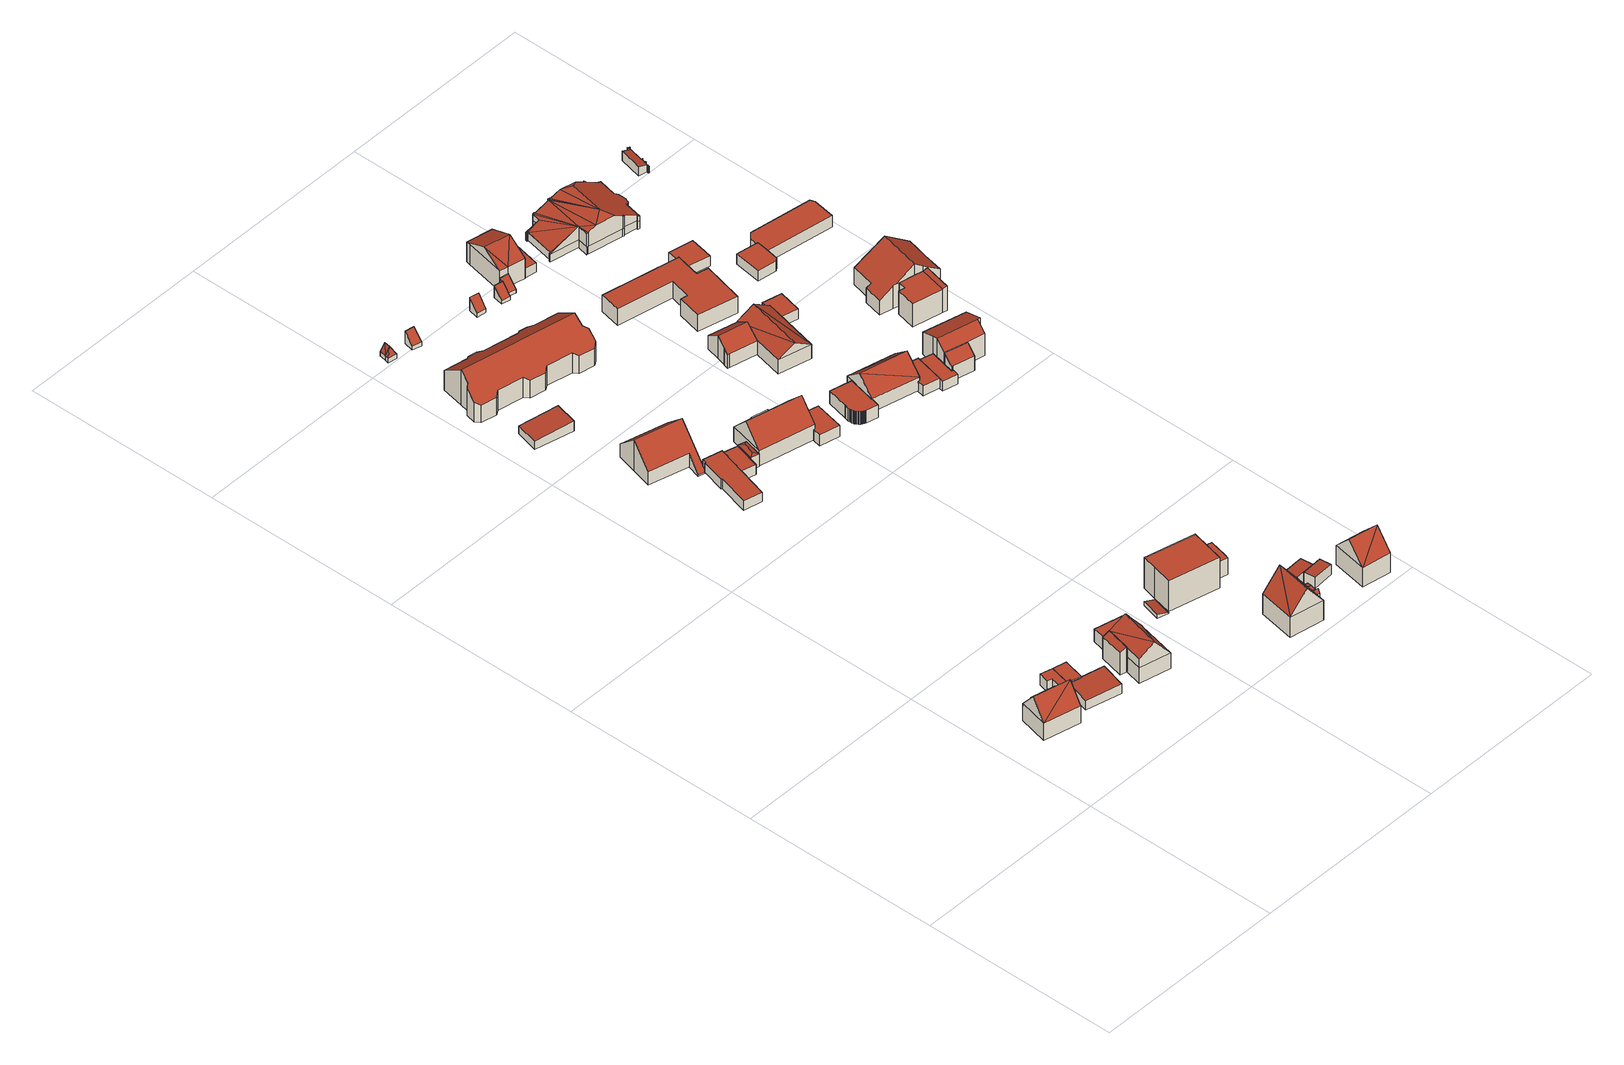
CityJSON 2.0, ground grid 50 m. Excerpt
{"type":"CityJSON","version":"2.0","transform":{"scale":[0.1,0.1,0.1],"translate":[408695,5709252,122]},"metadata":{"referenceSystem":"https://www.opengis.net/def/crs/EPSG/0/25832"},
"CityObjects":{
"building1":{"type":"Building","attributes":{"Gemeindeschluessel":"05978036","Geometrietyp2DReferenz":"3000","function":"31001_1000"},"children":["building1-1","building1-2"]},
"building1-1":{"type":"BuildingPart","attributes":{"roofType":"3100","measuredHeight":9.33},"parents":["building1"],"geometry":[{"type":"MultiSurface","lod":"2","boundaries":[[[0,1,2,3,4]],[[1,5,6,2]],[[5,7,8,6]],[[1,0,9]],[[7,5,10]],[[0,10,9]],[[10,0,7]],[[5,9,10]],[[9,5,1]],[[8,11,3,2,6]],[[11,8,7,0,4,12]],[[4,3,11,12]]],"semantics":{"surfaces":[{"type":"WallSurface"},{"type":"RoofSurface"},{"type":"GroundSurface"},{"type":"ClosureSurface"}],"values":[0,0,0,0,0,1,1,1,1,2,0,3]}}]},
"building1-2":{"type":"BuildingPart","attributes":{"roofType":"2100","measuredHeight":4.57},"parents":["building1"],"geometry":[{"type":"MultiSurface","lod":"2","boundaries":[[[12,13,14,11]],[[13,15,16,14]],[[15,4,3,16]],[[4,15,13,12]],[[11,14,16,3]],[[11,3,4,12]]],"semantics":{"surfaces":[{"type":"WallSurface"},{"type":"RoofSurface"},{"type":"GroundSurface"},{"type":"ClosureSurface"}],"values":[0,0,0,1,2,3]}}]},
"building2":{"type":"Building","attributes":{"Gemeindeschluessel":"05978036","Geometrietyp2DReferenz":"3000","function":"31001_1310","roofType":"9999","measuredHeight":3},"geometry":[{"type":"MultiSurface","lod":"2","boundaries":[[[17,18,19,20,21,22]],[[22,21,23,24]],[[21,20,25,23]],[[20,19,26,25]],[[19,18,27,26]],[[18,17,28,27]],[[17,22,24,28]],[[24,23,25,26,27,28]]],"semantics":{"surfaces":[{"type":"RoofSurface"},{"type":"WallSurface"},{"type":"GroundSurface"}],"values":[0,1,1,1,1,1,1,2]}}]},
"building3":{"type":"Building","attributes":{"Gemeindeschluessel":"05978036","Geometrietyp2DReferenz":"3000","function":"31001_2460","roofType":"2100","measuredHeight":2.99},"geometry":[{"type":"MultiSurface","lod":"2","boundaries":[[[29,30,31,32]],[[30,33,34,31]],[[33,35,36,34]],[[35,37,38,36]],[[37,39,40,38]],[[39,29,32,40]],[[39,37,35,33,30,29]],[[32,31,34,36,38,40]]],"semantics":{"surfaces":[{"type":"WallSurface"},{"type":"RoofSurface"},{"type":"GroundSurface"}],"values":[0,0,0,0,0,0,1,2]}}]},
"building4":{"type":"Building","attributes":{"Gemeindeschluessel":"05978036","Geometrietyp2DReferenz":"3000","function":"31001_1310","roofType":"9999","measuredHeight":3},"geometry":[{"type":"MultiSurface","lod":"2","boundaries":[[[41,42,43,44,17,22]],[[22,17,28,24]],[[17,44,45,28]],[[44,43,46,45]],[[43,42,47,46]],[[42,41,48,47]],[[41,22,24,48]],[[24,28,45,46,47,48]]],"semantics":{"surfaces":[{"type":"RoofSurface"},{"type":"WallSurface"},{"type":"GroundSurface"}],"values":[0,1,1,1,1,1,1,2]}}]},
"building5":{"type":"Building","attributes":{"Gemeindeschluessel":"05978036","Geometrietyp2DReferenz":"3000","function":"31001_1000"},"children":["building5-1","building5-2","building5-3"]},
"building5-1":{"type":"BuildingPart","attributes":{"roofType":"2100","measuredHeight":3.72},"parents":["building5"],"geometry":[{"type":"MultiSurface","lod":"2","boundaries":[[[49,50,51,52]],[[53,54,55,56]],[[54,49,52,55]],[[54,53,50,49]],[[52,51,56,55]],[[56,51,50,53]]],"semantics":{"surfaces":[{"type":"WallSurface"},{"type":"RoofSurface"},{"type":"GroundSurface"},{"type":"ClosureSurface"}],"values":[0,0,0,1,2,3]}}]},
"building5-2":{"type":"BuildingPart","attributes":{"roofType":"3100","measuredHeight":9.39},"parents":["building5"],"geometry":[{"type":"MultiSurface","lod":"2","boundaries":[[[57,58,59,51,50]],[[58,60,61,59]],[[60,62,63,61]],[[62,64,65,63]],[[64,66,67,65]],[[68,69,70]],[[68,71,72,73,69]],[[69,57,70]],[[57,69,60,58]],[[60,69,73,62]],[[62,73,72,64]],[[64,72,71,66]],[[74,68,70,57]],[[56,51,59,61,63,65,67]],[[50,53,74,57]],[[50,51,56,53]],[[56,67,66,74,53]],[[66,71,68,74]]],"semantics":{"surfaces":[{"type":"WallSurface"},{"type":"RoofSurface"},{"type":"GroundSurface"},{"type":"ClosureSurface"}],"values":[0,0,0,0,0,1,1,1,1,0,0,0,0,2,0,3,3,3]}}]},
"building5-3":{"type":"BuildingPart","attributes":{"roofType":"2100","measuredHeight":6.91},"parents":["building5"],"geometry":[{"type":"MultiSurface","lod":"2","boundaries":[[[75,76,77,67,66,71]],[[76,78,79,77]],[[78,80,68,74,56,79]],[[78,76,75,80]],[[56,67,77,79]],[[71,68,80,75]],[[66,67,56,74]],[[71,66,74,68]]],"semantics":{"surfaces":[{"type":"WallSurface"},{"type":"RoofSurface"},{"type":"GroundSurface"},{"type":"ClosureSurface"}],"values":[0,0,0,1,2,0,3,3]}}]},
"building6":{"type":"Building","attributes":{"Gemeindeschluessel":"05978036","Geometrietyp2DReferenz":"3000","function":"31001_2460","roofType":"2100","measuredHeight":2.79},"geometry":[{"type":"MultiSurface","lod":"2","boundaries":[[[81,82,83,84]],[[82,85,86,83]],[[85,87,88,86]],[[87,81,84,88]],[[87,85,82,81]],[[84,83,86,88]]],"semantics":{"surfaces":[{"type":"WallSurface"},{"type":"RoofSurface"},{"type":"GroundSurface"}],"values":[0,0,0,0,1,2]}}]},
"building7":{"type":"Building","attributes":{"Gemeindeschluessel":"05978036","Geometrietyp2DReferenz":"3000","function":"31001_2460","roofType":"1000","measuredHeight":2.62},"geometry":[{"type":"MultiSurface","lod":"2","boundaries":[[[89,90,91,92]],[[90,93,94,91]],[[93,95,96,94]],[[95,97,98,96]],[[97,99,100,98]],[[99,101,102,100]],[[101,103,104,102]],[[103,105,106,104]],[[105,107,108,106]],[[107,89,92,108]],[[107,105,103,101,99,97,95,93,90,89]],[[92,91,94,96,98,100,102,104,106,108]]],"semantics":{"surfaces":[{"type":"WallSurface"},{"type":"RoofSurface"},{"type":"GroundSurface"}],"values":[0,0,0,0,0,0,0,0,0,0,1,2]}}]},
"building8":{"type":"Building","attributes":{"Gemeindeschluessel":"05978036","Geometrietyp2DReferenz":"3000","function":"31001_1000","roofType":"3100","measuredHeight":8.66},"geometry":[{"type":"MultiSurface","lod":"2","boundaries":[[[109,110,111,112]],[[110,113,114,111]],[[113,115,116,114]],[[115,117,118,116]],[[117,119,120,118]],[[119,121,122,120]],[[121,123,124,122]],[[123,125,126,124]],[[125,127,128,126]],[[127,109,112,128]],[[123,121,119,117]],[[117,115,113,110,109,127,125,123]],[[112,111,114,116,118,120,122,124,126,128]]],"semantics":{"surfaces":[{"type":"WallSurface"},{"type":"RoofSurface"},{"type":"GroundSurface"}],"values":[0,0,0,0,0,0,0,0,0,0,1,1,2]}}]},
"building9":{"type":"Building","attributes":{"Gemeindeschluessel":"05978036","Geometrietyp2DReferenz":"3000","function":"31001_2460","roofType":"2100","measuredHeight":1.09},"geometry":[{"type":"MultiSurface","lod":"2","boundaries":[[[129,130,131,132]],[[130,133,134,131]],[[133,135,136,134]],[[135,129,132,136]],[[135,133,130,129]],[[132,131,134,136]]],"semantics":{"surfaces":[{"type":"WallSurface"},{"type":"RoofSurface"},{"type":"GroundSurface"}],"values":[0,0,0,0,1,2]}}]},
"building10":{"type":"Building","attributes":{"Gemeindeschluessel":"05978036","Geometrietyp2DReferenz":"3000","function":"31001_2460","roofType":"1000","measuredHeight":2.75},"geometry":[{"type":"MultiSurface","lod":"2","boundaries":[[[137,138,139,140]],[[138,141,142,139]],[[141,143,144,142]],[[143,145,146,144]],[[145,137,140,146]],[[145,143,141,138,137]],[[140,139,142,144,146]]],"semantics":{"surfaces":[{"type":"WallSurface"},{"type":"RoofSurface"},{"type":"GroundSurface"}],"values":[0,0,0,0,0,1,2]}}]},
"building11":{"type":"Building","attributes":{"Gemeindeschluessel":"05978036","Geometrietyp2DReferenz":"3000","function":"31001_1310","roofType":"5000","measuredHeight":3.19},"geometry":[{"type":"MultiSurface","lod":"2","boundaries":[[[147,148,149,150]],[[148,151,152,149]],[[151,153,154,152]],[[153,155,156,154]],[[155,147,150,156]],[[153,151,157,158]],[[157,148,147]],[[157,147,158]],[[158,147,155]],[[158,155,153]],[[148,157,151]],[[150,149,152,154,156]]],"semantics":{"surfaces":[{"type":"WallSurface"},{"type":"RoofSurface"},{"type":"GroundSurface"}],"values":[0,0,0,0,0,1,1,1,1,1,0,2]}}]},
"building12":{"type":"Building","attributes":{"Gemeindeschluessel":"05978036","Geometrietyp2DReferenz":"3000","function":"31001_1000","roofType":"5000","measuredHeight":3.81},"geometry":[{"type":"MultiSurface","lod":"2","boundaries":[[[159,160,161,162]],[[160,163,164,161]],[[163,165,166,164]],[[165,159,162,166]],[[167,168,165,163]],[[167,163,160]],[[168,167,160,159]],[[168,159,165]],[[162,161,164,166]]],"semantics":{"surfaces":[{"type":"WallSurface"},{"type":"RoofSurface"},{"type":"GroundSurface"}],"values":[0,0,0,0,1,1,1,1,2]}}]},
"building13":{"type":"Building","attributes":{"Gemeindeschluessel":"05978036","Geometrietyp2DReferenz":"3000","function":"31001_1000","roofType":"1000","measuredHeight":8.56},"geometry":[{"type":"MultiSurface","lod":"2","boundaries":[[[169,170,171,172]],[[170,173,174,171]],[[173,175,176,174]],[[175,177,178,176]],[[177,179,180,178]],[[179,169,172,180]],[[179,177,175,173,170,169]],[[172,171,174,176,178,180]]],"semantics":{"surfaces":[{"type":"WallSurface"},{"type":"RoofSurface"},{"type":"GroundSurface"}],"values":[0,0,0,0,0,0,1,2]}}]},
"building14":{"type":"Building","attributes":{"Gemeindeschluessel":"05978036","Geometrietyp2DReferenz":"3000","function":"31001_1000","roofType":"3100","measuredHeight":9.69},"geometry":[{"type":"MultiSurface","lod":"2","boundaries":[[[181,182,183,184]],[[182,185,186,183]],[[185,187,188,186]],[[187,189,190,188]],[[189,191,192,190]],[[191,193,194,192]],[[193,195,196,194]],[[195,197,198,196]],[[197,199,200,198]],[[199,201,202,200]],[[201,203,204,202]],[[203,205,206,204]],[[205,207,208,206]],[[207,209,210,208]],[[209,211,212,210]],[[211,213,214,212]],[[213,215,216,214]],[[215,217,218,216]],[[217,219,220,218]],[[219,221,222,220]],[[221,223,224,222]],[[223,225,226,224]],[[225,227,228,226]],[[227,229,230,228]],[[229,231,232,230]],[[231,233,234,232]],[[233,235,236,234]],[[235,181,184,236]],[[231,229,227,225,223,221,219,217,215,213,211,209]],[[209,207,205,203,201,199,197,195,193,191,189,187,185,182,181,235,233,231]],[[184,183,186,188,190,192,194,196,198,200,202,204,206,208,210,212,214,216,218,220,222,224,226,228,230,232,234,236]]],"semantics":{"surfaces":[{"type":"WallSurface"},{"type":"RoofSurface"},{"type":"GroundSurface"}],"values":[0,0,0,0,0,0,0,0,0,0,0,0,0,0,0,0,0,0,0,0,0,0,0,0,0,0,0,0,1,1,2]}}]},
"building15":{"type":"Building","attributes":{"Gemeindeschluessel":"05978036","Geometrietyp2DReferenz":"3000","function":"31001_1310","roofType":"2100","measuredHeight":3.51},"geometry":[{"type":"MultiSurface","lod":"2","boundaries":[[[237,238,239,240]],[[238,241,242,239]],[[241,243,244,242]],[[243,237,240,244]],[[243,241,238,237]],[[240,239,242,244]]],"semantics":{"surfaces":[{"type":"WallSurface"},{"type":"RoofSurface"},{"type":"GroundSurface"}],"values":[0,0,0,0,1,2]}}]},
"building16":{"type":"Building","attributes":{"Gemeindeschluessel":"05978036","Geometrietyp2DReferenz":"3000","function":"31001_1000","roofType":"5000","measuredHeight":11.05},"geometry":[{"type":"MultiSurface","lod":"2","boundaries":[[[245,246,247,248]],[[246,249,250,247]],[[249,251,252,250]],[[251,245,248,252]],[[245,253,246]],[[253,245,254]],[[254,249,253]],[[249,254,251]],[[245,251,254]],[[249,246,253]],[[248,247,250,252]]],"semantics":{"surfaces":[{"type":"WallSurface"},{"type":"RoofSurface"},{"type":"GroundSurface"}],"values":[0,0,0,0,1,1,1,1,0,0,2]}}]},
"building17":{"type":"Building","attributes":{"Gemeindeschluessel":"05978036","Geometrietyp2DReferenz":"3000","function":"31001_1000","roofType":"5000","measuredHeight":8.83},"geometry":[{"type":"MultiSurface","lod":"2","boundaries":[[[255,256,257,258]],[[256,259,260,257]],[[259,261,262,260]],[[261,263,264,262]],[[263,265,266,264]],[[265,267,268,266]],[[267,269,270,268]],[[269,255,258,270]],[[269,271,272,255]],[[271,267,265,263,261,259,256,272]],[[256,255,272]],[[269,267,271]],[[258,257,260,262,264,266,268,270]]],"semantics":{"surfaces":[{"type":"WallSurface"},{"type":"RoofSurface"},{"type":"GroundSurface"}],"values":[0,0,0,0,0,0,0,0,1,1,0,0,2]}}]},
"building18":{"type":"Building","attributes":{"Gemeindeschluessel":"05978036","Geometrietyp2DReferenz":"3000","function":"31001_1000","roofType":"1000","measuredHeight":4.67},"geometry":[{"type":"MultiSurface","lod":"2","boundaries":[[[273,274,275,276]],[[274,277,278,275]],[[277,279,280,278]],[[279,281,282,280]],[[281,283,284,282]],[[283,285,286,284]],[[285,273,276,286]],[[285,283,281,279,277,274,273]],[[276,275,278,280,282,284,286]]],"semantics":{"surfaces":[{"type":"WallSurface"},{"type":"RoofSurface"},{"type":"GroundSurface"}],"values":[0,0,0,0,0,0,0,1,2]}}]},
"building19":{"type":"Building","attributes":{"Gemeindeschluessel":"05978036","Geometrietyp2DReferenz":"3000","function":"51009_1610","roofType":"5000","measuredHeight":3.16},"geometry":[{"type":"MultiSurface","lod":"2","boundaries":[[[287,288,289,290]],[[288,291,292,289]],[[291,293,294,292]],[[293,287,290,294]],[[295,296,293,291]],[[295,291,288]],[[296,295,288,287]],[[296,287,293]],[[290,289,292,294]]],"semantics":{"surfaces":[{"type":"WallSurface"},{"type":"RoofSurface"},{"type":"GroundSurface"}],"values":[0,0,0,0,1,0,1,1,2]}}]},
"building20":{"type":"Building","attributes":{"Gemeindeschluessel":"05978036","Geometrietyp2DReferenz":"3000","function":"31001_9998","roofType":"3100","measuredHeight":2.6},"geometry":[{"type":"MultiSurface","lod":"2","boundaries":[[[297,298,299,300]],[[298,288,289,299]],[[288,287,290,289]],[[287,297,300,290]],[[288,298,301]],[[297,287,302]],[[297,301,298]],[[301,297,302]],[[302,288,301]],[[288,302,287]],[[300,299,289,290]]],"semantics":{"surfaces":[{"type":"WallSurface"},{"type":"RoofSurface"},{"type":"GroundSurface"}],"values":[0,0,0,0,0,0,1,1,1,1,2]}}]},
"building21":{"type":"Building","attributes":{"Gemeindeschluessel":"05978036","Geometrietyp2DReferenz":"3000","function":"31001_2460","roofType":"1000","measuredHeight":3.13},"geometry":[{"type":"MultiSurface","lod":"2","boundaries":[[[303,304,305,306]],[[304,307,308,305]],[[307,309,310,308]],[[309,311,312,310]],[[311,313,314,312]],[[313,315,316,314]],[[315,303,306,316]],[[315,313,311,309,307,304,303]],[[306,305,308,310,312,314,316]]],"semantics":{"surfaces":[{"type":"WallSurface"},{"type":"RoofSurface"},{"type":"GroundSurface"}],"values":[0,0,0,0,0,0,0,1,2]}}]},
"building22":{"type":"Building","attributes":{"Gemeindeschluessel":"05978036","Geometrietyp2DReferenz":"3000","function":"31001_2460","roofType":"2100","measuredHeight":2.76},"geometry":[{"type":"MultiSurface","lod":"2","boundaries":[[[317,318,319,320]],[[318,321,322,319]],[[321,323,324,322]],[[323,325,326,324]],[[325,317,320,326]],[[325,323,321,318,317]],[[320,319,322,324,326]]],"semantics":{"surfaces":[{"type":"WallSurface"},{"type":"RoofSurface"},{"type":"GroundSurface"}],"values":[0,0,0,0,0,1,2]}}]},
"building23":{"type":"Building","attributes":{"Gemeindeschluessel":"05978036","Geometrietyp2DReferenz":"3000","function":"31001_1310","roofType":"2100","measuredHeight":3.61},"geometry":[{"type":"MultiSurface","lod":"2","boundaries":[[[327,328,329,330]],[[327,331,332,328]],[[329,333,334,330]],[[328,332,333,329]],[[332,331,334,333]],[[331,327,330,334]]],"semantics":{"surfaces":[{"type":"WallSurface"},{"type":"RoofSurface"},{"type":"GroundSurface"}],"values":[0,1,2,0,0,0]}}]},
"building24":{"type":"Building","attributes":{"Gemeindeschluessel":"05978036","Geometrietyp2DReferenz":"3000","function":"31001_2460","roofType":"2100","measuredHeight":3.08},"geometry":[{"type":"MultiSurface","lod":"2","boundaries":[[[335,325,336,337]],[[325,323,338,336]],[[323,339,340,338]],[[339,341,342,340]],[[341,335,337,342]],[[341,339,323,325,335]],[[337,336,338,340,342]]],"semantics":{"surfaces":[{"type":"WallSurface"},{"type":"RoofSurface"},{"type":"GroundSurface"}],"values":[0,0,0,0,0,1,2]}}]},
"building25":{"type":"Building","attributes":{"Gemeindeschluessel":"05978036","Geometrietyp2DReferenz":"3000","function":"31001_1310","roofType":"2100","measuredHeight":3.43},"geometry":[{"type":"MultiSurface","lod":"2","boundaries":[[[343,344,345,346]],[[344,347,348,345]],[[347,349,350,348]],[[349,351,352,350]],[[351,343,346,352]],[[351,349,347,344,343]],[[346,345,348,350,352]]],"semantics":{"surfaces":[{"type":"WallSurface"},{"type":"RoofSurface"},{"type":"GroundSurface"}],"values":[0,0,0,0,0,1,2]}}]},
"building26":{"type":"Building","attributes":{"Gemeindeschluessel":"05978036","Geometrietyp2DReferenz":"3000","function":"31001_1310","roofType":"2100","measuredHeight":3.54},"geometry":[{"type":"MultiSurface","lod":"2","boundaries":[[[353,354,348,350]],[[354,355,356,348]],[[355,357,358,356]],[[357,359,360,358]],[[359,353,350,360]],[[359,357,355,354,353]],[[350,348,356,358,360]]],"semantics":{"surfaces":[{"type":"WallSurface"},{"type":"RoofSurface"},{"type":"GroundSurface"}],"values":[0,0,0,0,0,1,2]}}]},
"building27":{"type":"Building","attributes":{"Gemeindeschluessel":"05978036","Geometrietyp2DReferenz":"3000","function":"31001_1000","roofType":"5000","measuredHeight":9.99},"geometry":[{"type":"MultiSurface","lod":"2","boundaries":[[[361,362,363,364]],[[362,365,366,363]],[[365,367,368,366]],[[367,361,364,368]],[[365,369,370]],[[369,365,362]],[[361,370,369]],[[370,361,367]],[[362,361,369]],[[367,365,370]],[[364,363,366,368]]],"semantics":{"surfaces":[{"type":"WallSurface"},{"type":"RoofSurface"},{"type":"GroundSurface"}],"values":[0,0,0,0,1,1,1,1,0,0,2]}}]},
"building28":{"type":"Building","attributes":{"Gemeindeschluessel":"05978036","Geometrietyp2DReferenz":"3000","function":"31001_1000"},"children":["building28-1","building28-2"]},
"building28-1":{"type":"BuildingPart","attributes":{"roofType":"1000","measuredHeight":3.45},"parents":["building28"],"geometry":[{"type":"MultiSurface","lod":"2","boundaries":[[[371,372,373,374]],[[372,375,376,373]],[[375,377,378,376]],[[377,379,380,378]],[[379,381,382,380]],[[383,384,385,386]],[[384,387,388,385]],[[387,389,390,388]],[[389,391,392,390]],[[391,393,394,392]],[[393,395,396,394]],[[395,397,398,396]],[[397,399,400,398]],[[399,401,402,400]],[[401,403,404,402]],[[403,405,406,404]],[[405,407,408,406]],[[407,409,410,408]],[[409,411,412,410]],[[411,413,414,412]],[[413,415,416,414]],[[415,417,418,416]],[[417,419,420,418]],[[419,371,374,420]],[[419,417,415,413,411,409,407,405,403,401,399,397,395,393,391,389,387,384,383,421,381,379,377,375,372,371]],[[374,373,376,378,380,382,422,386,385,388,390,392,394,396,398,400,402,404,406,408,410,412,414,416,418,420]],[[422,382,381,421]],[[386,422,421,383]]],"semantics":{"surfaces":[{"type":"WallSurface"},{"type":"RoofSurface"},{"type":"GroundSurface"},{"type":"ClosureSurface"}],"values":[0,0,0,0,0,0,0,0,0,0,0,0,0,0,0,0,0,0,0,0,0,0,0,0,1,2,3,3]}}]},
"building28-2":{"type":"BuildingPart","attributes":{"roofType":"3100","measuredHeight":7.6},"parents":["building28"],"geometry":[{"type":"MultiSurface","lod":"2","boundaries":[[[423,424,425,426]],[[424,427,428,425]],[[423,429,430]],[[427,424,431]],[[430,427,431]],[[427,430,429]],[[423,431,424]],[[431,423,430]],[[428,386,422,382,426,425]],[[386,428,427,429,421,383]],[[421,422,386,383]],[[426,382,381,421,429,423]],[[382,422,421,381]]],"semantics":{"surfaces":[{"type":"WallSurface"},{"type":"RoofSurface"},{"type":"GroundSurface"},{"type":"ClosureSurface"}],"values":[0,0,0,0,1,1,1,1,2,0,3,0,3]}}]},
"building29":{"type":"Building","attributes":{"Gemeindeschluessel":"05978036","Geometrietyp2DReferenz":"3000","function":"31001_1000"},"children":["building29-1","building29-2"]},
"building29-1":{"type":"BuildingPart","attributes":{"roofType":"3100","measuredHeight":6.25},"parents":["building29"],"geometry":[{"type":"MultiSurface","lod":"2","boundaries":[[[432,433,434,435]],[[433,436,437,434]],[[436,438,439,437]],[[438,440,441,439]],[[440,442,443,441]],[[444,445,446,447]],[[445,432,435,446]],[[448,449,442,440,438]],[[438,436,433,432,445,444,450,448]],[[435,434,437,439,441,443,451,447,446]],[[452,449,448]],[[451,443,442,449,452]],[[450,452,448]],[[451,452,450,444,447]]],"semantics":{"surfaces":[{"type":"WallSurface"},{"type":"RoofSurface"},{"type":"GroundSurface"},{"type":"ClosureSurface"}],"values":[0,0,0,0,0,0,0,1,1,2,0,3,0,3]}}]},
"building29-2":{"type":"BuildingPart","attributes":{"roofType":"3100","measuredHeight":6.52},"parents":["building29"],"geometry":[{"type":"MultiSurface","lod":"2","boundaries":[[[453,454,455,456]],[[454,457,458,455]],[[457,459,444,447,458]],[[460,461,462,443,442]],[[461,463,464,462]],[[463,453,456,464]],[[454,453,463,465,466]],[[466,467,454]],[[467,466,460]],[[460,449,452,450,459,457,467]],[[461,465,463]],[[460,466,465,461]],[[454,467,457]],[[456,455,458,447,451,443,462,464]],[[444,459,450]],[[442,449,460]],[[443,451,452,449,442]],[[451,447,444,450,452]]],"semantics":{"surfaces":[{"type":"WallSurface"},{"type":"RoofSurface"},{"type":"GroundSurface"},{"type":"ClosureSurface"}],"values":[0,0,0,0,0,0,1,1,1,1,0,0,0,2,0,0,3,3]}}]},
"building30":{"type":"Building","attributes":{"Gemeindeschluessel":"05978036","Geometrietyp2DReferenz":"3000","function":"31001_1000","roofType":"5000","measuredHeight":8.45},"geometry":[{"type":"MultiSurface","lod":"2","boundaries":[[[468,469,470,471]],[[469,472,473,470]],[[472,474,475,473]],[[474,476,477,475]],[[476,478,479,477]],[[478,480,481,479]],[[480,468,471,481]],[[472,469,482,483,484,485]],[[484,478,476]],[[483,478,484]],[[478,483,480]],[[468,482,469]],[[480,483,482,468]],[[474,485,484,476]],[[472,485,474]],[[471,470,473,475,477,479,481]]],"semantics":{"surfaces":[{"type":"WallSurface"},{"type":"RoofSurface"},{"type":"GroundSurface"}],"values":[0,0,0,0,0,0,0,1,1,1,1,0,0,0,0,2]}}]},
"building31":{"type":"Building","attributes":{"Gemeindeschluessel":"05978036","Geometrietyp2DReferenz":"3000","function":"31001_2460","roofType":"1000","measuredHeight":2.62},"geometry":[{"type":"MultiSurface","lod":"2","boundaries":[[[486,487,488,489]],[[487,490,491,488]],[[490,492,493,491]],[[492,486,489,493]],[[492,490,487,486]],[[489,488,491,493]]],"semantics":{"surfaces":[{"type":"WallSurface"},{"type":"RoofSurface"},{"type":"GroundSurface"}],"values":[0,0,0,0,1,2]}}]},
"building32":{"type":"Building","attributes":{"Gemeindeschluessel":"05978036","Geometrietyp2DReferenz":"3000","function":"31001_1000","roofType":"1000","measuredHeight":4.6},"geometry":[{"type":"MultiSurface","lod":"2","boundaries":[[[494,495,496,497]],[[495,498,499,496]],[[498,500,501,499]],[[500,502,503,501]],[[502,504,505,503]],[[504,506,507,505]],[[506,508,509,507]],[[508,510,511,509]],[[510,512,513,511]],[[512,514,515,513]],[[514,516,517,515]],[[516,494,497,517]],[[516,514,512,510,508,506,504,502,500,498,495,494]],[[497,496,499,501,503,505,507,509,511,513,515,517]]],"semantics":{"surfaces":[{"type":"WallSurface"},{"type":"RoofSurface"},{"type":"GroundSurface"}],"values":[0,0,0,0,0,0,0,0,0,0,0,0,1,2]}}]},
"building33":{"type":"Building","attributes":{"Gemeindeschluessel":"05978036","Geometrietyp2DReferenz":"3000","function":"31001_2460","roofType":"1000","measuredHeight":2.67},"geometry":[{"type":"MultiSurface","lod":"2","boundaries":[[[518,519,520,521]],[[519,522,428,520]],[[522,523,524,428]],[[523,525,526,524]],[[525,527,528,526]],[[527,529,530,528]],[[529,518,521,530]],[[529,527,525,523,522,519,518]],[[521,520,428,524,526,528,530]]],"semantics":{"surfaces":[{"type":"WallSurface"},{"type":"RoofSurface"},{"type":"GroundSurface"}],"values":[0,0,0,0,0,0,0,1,2]}}]},
"building34":{"type":"Building","attributes":{"Gemeindeschluessel":"05978036","Geometrietyp2DReferenz":"3000","function":"31001_2460","roofType":"1000","measuredHeight":2.67},"geometry":[{"type":"MultiSurface","lod":"2","boundaries":[[[531,532,533,534]],[[532,535,536,533]],[[535,537,538,536]],[[537,539,540,538]],[[539,541,542,540]],[[541,543,544,542]],[[543,531,534,544]],[[543,541,539,537,535,532,531]],[[534,533,536,538,540,542,544]]],"semantics":{"surfaces":[{"type":"WallSurface"},{"type":"RoofSurface"},{"type":"GroundSurface"}],"values":[0,0,0,0,0,0,0,1,2]}}]},
"building35":{"type":"Building","attributes":{"Gemeindeschluessel":"05978036","Geometrietyp2DReferenz":"3000","function":"31001_2460","roofType":"1000","measuredHeight":2.86},"geometry":[{"type":"MultiSurface","lod":"2","boundaries":[[[545,546,547,548]],[[546,549,550,547]],[[549,551,552,550]],[[551,553,554,552]],[[553,555,556,554]],[[555,545,548,556]],[[555,553,551,549,546,545]],[[548,547,550,552,554,556]]],"semantics":{"surfaces":[{"type":"WallSurface"},{"type":"RoofSurface"},{"type":"GroundSurface"}],"values":[0,0,0,0,0,0,1,2]}}]},
"building36":{"type":"Building","attributes":{"Gemeindeschluessel":"05978036","Geometrietyp2DReferenz":"3000","function":"31001_1000"},"children":["building36-1","building36-2"]},
"building36-1":{"type":"BuildingPart","attributes":{"roofType":"3100","measuredHeight":8.22},"parents":["building36"],"geometry":[{"type":"MultiSurface","lod":"2","boundaries":[[[557,558,559,560]],[[557,561,562,558]],[[561,563,564,562]],[[563,565,566,564]],[[565,567,568,566]],[[567,569,570,568]],[[569,571,572,570]],[[571,573,574,572]],[[573,575,576,574]],[[571,569,567,565,563,561,557]],[[557,560,575,573,571]],[[559,558,562,564,566,568,570,572,574,576]],[[560,559,576,575]]],"semantics":{"surfaces":[{"type":"WallSurface"},{"type":"RoofSurface"},{"type":"GroundSurface"},{"type":"ClosureSurface"}],"values":[0,0,0,0,0,0,0,0,0,1,1,2,3]}}]},
"building36-2":{"type":"BuildingPart","attributes":{"roofType":"2100","measuredHeight":6.1},"parents":["building36"],"geometry":[{"type":"MultiSurface","lod":"2","boundaries":[[[577,560,559,578]],[[575,579,580,576]],[[579,581,582,580]],[[581,577,578,582]],[[581,579,575,560,577]],[[578,559,576,580,582]],[[575,576,559,560]]],"semantics":{"surfaces":[{"type":"WallSurface"},{"type":"RoofSurface"},{"type":"GroundSurface"},{"type":"ClosureSurface"}],"values":[0,0,0,0,1,2,3]}}]},
"building37":{"type":"Building","attributes":{"Gemeindeschluessel":"05978036","Geometrietyp2DReferenz":"3000","function":"31001_2460","roofType":"1000","measuredHeight":2.81},"geometry":[{"type":"MultiSurface","lod":"2","boundaries":[[[583,584,585,586]],[[584,587,588,585]],[[587,589,590,588]],[[589,591,592,590]],[[591,593,594,592]],[[593,595,596,594]],[[595,583,586,596]],[[595,593,591,589,587,584,583]],[[586,585,588,590,592,594,596]]],"semantics":{"surfaces":[{"type":"WallSurface"},{"type":"RoofSurface"},{"type":"GroundSurface"}],"values":[0,0,0,0,0,0,0,1,2]}}]},
"building38":{"type":"Building","attributes":{"Gemeindeschluessel":"05978036","Geometrietyp2DReferenz":"3000","function":"31001_1000","roofType":"5000","measuredHeight":8.24},"geometry":[{"type":"MultiSurface","lod":"2","boundaries":[[[597,598,599,600]],[[598,601,602,599]],[[601,603,604,602]],[[603,605,606,604]],[[605,607,608,606]],[[607,609,610,608]],[[609,611,612,610]],[[611,613,614,612]],[[613,615,616,614]],[[615,617,618,616]],[[617,619,620,618]],[[619,621,622,620]],[[621,623,624,622]],[[623,625,626,624]],[[625,627,628,626]],[[627,629,630,628]],[[629,631,632,630]],[[631,633,634,632]],[[633,635,636,634]],[[635,637,638,636]],[[637,639,640,638]],[[639,641,642,640]],[[641,643,644,642]],[[643,645,646,644]],[[645,647,648,646]],[[647,649,650,648]],[[649,651,652,650]],[[651,653,654,652]],[[653,655,656,654]],[[655,657,658,656]],[[657,659,660,658]],[[659,661,662,660]],[[661,663,664,662]],[[663,665,666,664]],[[665,667,668,666]],[[667,669,670,668]],[[669,671,672,670]],[[671,673,674,672]],[[673,675,676,674]],[[675,677,678,676]],[[677,679,680,678]],[[679,681,682,680]],[[681,683,684,682]],[[683,685,686,684]],[[685,687,688,686]],[[687,689,690,688]],[[689,691,692,690]],[[691,693,694,692]],[[693,695,696,694]],[[695,697,698,696]],[[697,699,700,698]],[[699,701,702,700]],[[701,597,600,702]],[[703,704,705]],[[706,707,708]],[[709,710,711,712,713,714,715,716,717,718,719,720,721,722,723,724,725,726,727,728,729,730,731,732,733,734,735,736,706,708,705,704,737,738,739,740,741,742]],[[743,744,745]],[[746,747,748]],[[707,705,708]],[[748,705,707]],[[747,705,748]],[[749,705,747]],[[703,705,749]],[[750,703,749]],[[745,750,749]],[[744,750,745]],[[751,750,744]],[[752,750,751]],[[753,750,752]],[[603,750,753]],[[750,603,601]],[[754,703,750]],[[754,750,755]],[[611,752,751]],[[752,611,609]],[[701,754,755,597]],[[597,755,750,598]],[[699,737,704,703,754,701]],[[603,753,605]],[[605,753,752,607]],[[607,752,609]],[[611,751,613]],[[613,751,744,615]],[[598,750,601]],[[621,749,747,623]],[[619,745,749,621]],[[625,746,748,627]],[[627,748,707,629]],[[623,747,746,625]],[[617,743,745,619]],[[615,744,743,617]],[[689,742,741,691]],[[687,709,742,689]],[[691,741,740,693]],[[693,740,739,695]],[[695,739,738,697]],[[697,738,737,699]],[[633,736,735,635]],[[631,706,736,633]],[[635,735,734,637]],[[637,734,733,639]],[[639,733,732,641]],[[641,732,731,643]],[[643,731,730,645]],[[645,730,729,647]],[[647,729,728,649]],[[649,728,727,651]],[[651,727,726,653]],[[653,726,725,655]],[[655,725,724,657]],[[657,724,723,659]],[[659,723,722,661]],[[661,722,721,663]],[[663,721,720,665]],[[665,720,719,667]],[[667,719,718,669]],[[669,718,717,671]],[[671,717,716,673]],[[673,716,715,675]],[[675,715,714,677]],[[677,714,713,679]],[[679,713,712,681]],[[685,710,709,687]],[[683,711,710,685]],[[629,707,706,631]],[[681,712,711,683]],[[600,599,602,604,606,608,610,612,614,616,618,620,622,624,626,628,630,632,634,636,638,640,642,644,646,648,650,652,654,656,658,660,662,664,666,668,670,672,674,676,678,680,682,684,686,688,690,692,694,696,698,700,702]]],"semantics":{"surfaces":[{"type":"WallSurface"},{"type":"RoofSurface"},{"type":"GroundSurface"}],"values":[0,0,0,0,0,0,0,0,0,0,0,0,0,0,0,0,0,0,0,0,0,0,0,0,0,0,0,0,0,0,0,0,0,0,0,0,0,0,0,0,0,0,0,0,0,0,0,0,0,0,0,0,0,1,1,1,1,1,1,1,1,1,1,1,1,1,1,1,1,1,1,1,1,1,1,0,0,0,0,0,0,0,0,0,0,0,0,0,0,0,0,0,0,0,0,0,0,0,0,0,0,0,0,0,0,0,0,0,0,0,0,0,0,0,0,0,0,0,0,0,0,0,0,0,0,0,2]}}]},
"building39":{"type":"Building","attributes":{"Gemeindeschluessel":"05978036","Geometrietyp2DReferenz":"3000","function":"31001_2460","roofType":"1000","measuredHeight":2.83},"geometry":[{"type":"MultiSurface","lod":"2","boundaries":[[[756,757,758,759]],[[757,760,761,758]],[[760,762,763,761]],[[762,764,765,763]],[[764,766,767,765]],[[766,756,759,767]],[[766,764,762,760,757,756]],[[759,758,761,763,765,767]]],"semantics":{"surfaces":[{"type":"WallSurface"},{"type":"RoofSurface"},{"type":"GroundSurface"}],"values":[0,0,0,0,0,0,1,2]}}]},
"building40":{"type":"Building","attributes":{"Gemeindeschluessel":"05978036","Geometrietyp2DReferenz":"3000","function":"31001_1000"},"children":["building40-1","building40-2","building40-3"]},
"building40-1":{"type":"BuildingPart","attributes":{"roofType":"2100","measuredHeight":6.7},"parents":["building40"],"geometry":[{"type":"MultiSurface","lod":"2","boundaries":[[[768,769,770]],[[769,771,772,770]],[[771,773,774,772]],[[773,775,776,777,774]],[[775,773,771,769,768,778]],[[779,770,772,774,777]],[[770,779,778,768]],[[778,776,775]],[[778,779,777,776]]],"semantics":{"surfaces":[{"type":"WallSurface"},{"type":"RoofSurface"},{"type":"GroundSurface"},{"type":"ClosureSurface"}],"values":[0,0,0,0,1,2,3,0,3]}}]},
"building40-2":{"type":"BuildingPart","attributes":{"roofType":"1000","measuredHeight":6.39},"parents":["building40"],"geometry":[{"type":"MultiSurface","lod":"2","boundaries":[[[780,781,782,783]],[[781,784,785,782]],[[784,786,787,785]],[[786,788,789,787]],[[776,780,783,777]],[[776,778,790,786,788,786,784,781,780]],[[783,782,785,787,789,787,791,779,777]],[[779,791,790,778]],[[791,787,786,790]],[[777,779,778,776]]],"semantics":{"surfaces":[{"type":"WallSurface"},{"type":"RoofSurface"},{"type":"GroundSurface"},{"type":"ClosureSurface"}],"values":[0,0,0,0,0,1,2,3,3,3]}}]},
"building40-3":{"type":"BuildingPart","attributes":{"roofType":"3100","measuredHeight":9.42},"parents":["building40"],"geometry":[{"type":"MultiSurface","lod":"2","boundaries":[[[792,793,794,795]],[[793,796,797,794]],[[796,798,799,797]],[[798,800,801,799]],[[800,802,803,801]],[[802,804,805,803]],[[804,806,807,805]],[[806,808,809,807]],[[808,810,770,809]],[[810,768,770]],[[811,792,795,789]],[[812,813,810,808,806,804,802,800]],[[800,798,796,793,792,811,814,812]],[[795,794,797,799,801,803,805,807,809,770,779,791,787,789]],[[778,768,810,813]],[[778,779,770,768]],[[790,778,813,812]],[[791,779,778,790]],[[814,786,790,812]],[[811,789,787,786,814]],[[791,790,786,787]]],"semantics":{"surfaces":[{"type":"WallSurface"},{"type":"RoofSurface"},{"type":"GroundSurface"},{"type":"ClosureSurface"}],"values":[0,0,0,0,0,0,0,0,0,0,0,1,1,2,0,3,0,3,0,3,3]}}]},
"building41":{"type":"Building","attributes":{"Gemeindeschluessel":"05978036","Geometrietyp2DReferenz":"3000","function":"31001_1310","roofType":"1000","measuredHeight":3.07},"geometry":[{"type":"MultiSurface","lod":"2","boundaries":[[[815,816,817,818]],[[816,819,820,817]],[[819,821,822,820]],[[821,823,824,822]],[[823,825,826,824]],[[825,827,828,826]],[[827,815,818,828]],[[827,825,823,821,819,816,815]],[[818,817,820,822,824,826,828]]],"semantics":{"surfaces":[{"type":"WallSurface"},{"type":"RoofSurface"},{"type":"GroundSurface"}],"values":[0,0,0,0,0,0,0,1,2]}}]},
"building42":{"type":"Building","attributes":{"Gemeindeschluessel":"05978036","Geometrietyp2DReferenz":"3000","function":"31001_9998","roofType":"2100","measuredHeight":2.65},"geometry":[{"type":"MultiSurface","lod":"2","boundaries":[[[829,830,831,832]],[[830,833,834,831]],[[833,835,836,834]],[[835,837,838,836]],[[837,839,840,838]],[[839,841,842,840]],[[841,843,844,842]],[[843,845,846,844]],[[845,847,848,846]],[[847,849,850,848]],[[849,851,852,850]],[[851,853,854,852]],[[853,855,856,854]],[[855,857,858,856]],[[857,859,860,858]],[[859,861,862,860]],[[861,863,864,862]],[[863,829,832,864]],[[863,861,859,857,855,853,851,849,847,845,843,841,839,837,835,833,830,829]],[[832,831,834,836,838,840,842,844,846,848,850,852,854,856,858,860,862,864]]],"semantics":{"surfaces":[{"type":"WallSurface"},{"type":"RoofSurface"},{"type":"GroundSurface"}],"values":[0,0,0,0,0,0,0,0,0,0,0,0,0,0,0,0,0,0,1,2]}}]}
},
"vertices":[
[144,215,114],[127,141,114],[127,141,67],[144,215,67],[144,215,113],[35,162,114],[35,162,67],[52,236,114],[52,236,67],[135,178,161],[44,199,161],[84,229,67],[84,229,113],
[87,245,103],[87,245,67],[147,231,103],[147,231,67],
[189,275,97],[159,283,97],[153,257,97],[165,254,97],[159,227,97],[177,222,97],[159,227,67],[177,222,67],[165,254,67],[153,257,67],[159,283,67],[189,275,67],
[180,222,94],[211,214,94],[211,214,64],[180,222,64],[211,216,94],[211,216,64],[269,203,94],[269,203,64],[255,141,90],[255,141,64],[166,162,90],[166,162,64],
[180,222,97],[211,214,97],[211,216,97],[223,267,97],[223,267,67],[211,216,67],[211,214,67],[180,222,67],
[418,275,97],[407,222,99],[407,222,62],[418,275,62],[327,241,99],[339,293,97],[339,293,62],[327,241,62],
[407,222,104],[406,219,104],[406,219,62],[383,119,104],[383,119,62],[304,137,104],[304,137,62],[314,179,104],[314,179,62],[313,180,104],[313,180,62],[327,241,130],[343,128,156],[367,232,156],[313,180,130],[314,179,130],[304,137,130],[327,241,104],
[313,180,131],[297,183,123],[297,183,62],[311,244,123],[311,244,62],[327,241,131],
[32,1622,75],[129,1599,81],[129,1599,53],[32,1622,53],[115,1542,81],[115,1542,53],[18,1565,75],[18,1565,53],
[203,1097,89],[157,1107,89],[157,1107,63],[203,1097,63],[178,1186,89],[178,1186,63],[176,1186,89],[176,1186,63],[192,1247,89],[192,1247,63],[194,1246,89],[194,1246,63],[197,1257,89],[197,1257,63],[245,1245,89],[245,1245,63],[243,1239,89],[243,1239,63],[224,1172,89],[224,1172,63],
[192,1247,62],[177,1251,62],[177,1251,59],[192,1247,59],[186,1285,96],[186,1285,59],[87,1310,96],[87,1310,59],[100,1361,146],[100,1361,59],[113,1412,96],[113,1412,59],[229,1382,96],[229,1382,59],[216,1331,146],[216,1331,59],[197,1257,72],[197,1257,59],[194,1246,62],[194,1246,59],
[523,251,45],[496,258,54],[496,258,43],[523,251,43],[508,306,54],[508,306,43],[535,300,45],[535,300,43],
[224,1172,90],[243,1239,90],[243,1239,62],[224,1172,62],[276,1230,90],[276,1230,62],[263,1183,90],[263,1183,62],[258,1163,90],[258,1163,62],
[29,1991,52],[32,2007,52],[32,2007,40],[29,1991,40],[54,2002,52],[54,2002,40],[49,1977,52],[49,1977,40],[27,1981,52],[27,1981,40],[43,2005,72],[40,1990,72],
[263,1183,93],[276,1230,93],[276,1230,58],[263,1183,58],[296,1224,93],[296,1224,58],[285,1178,93],[285,1178,58],[284,1217,96],[277,1191,96],
[649,221,133],[523,251,133],[523,251,48],[649,221,48],[535,300,133],[535,300,48],[544,337,133],[544,337,48],[669,307,133],[669,307,48],[658,260,133],[658,260,48],
[317,1662,97],[305,1654,90],[305,1654,42],[317,1662,42],[265,1662,90],[265,1662,42],[257,1674,97],[257,1674,42],[192,1687,97],[192,1687,42],[180,1679,90],[180,1679,42],[140,1687,90],[140,1687,42],[132,1699,97],[132,1699,42],[67,1711,97],[67,1711,42],[55,1703,90],[55,1703,42],[15,1711,90],[15,1711,42],[7,1723,97],[7,1723,42],[12,1748,115],[12,1748,42],[23,1756,122],[23,1756,42],[28,1779,139],[28,1779,42],[39,1836,97],[39,1836,42],[99,1825,97],[99,1825,42],[111,1833,90],[111,1833,42],[132,1829,90],[132,1829,42],[141,1816,97],[141,1816,42],[228,1799,97],[228,1799,42],[241,1807,90],[241,1807,42],[261,1803,90],[261,1803,42],[270,1791,97],[270,1791,42],[330,1779,97],[330,1779,42],[318,1722,139],[318,1722,42],[314,1698,122],[314,1698,42],[322,1687,115],[322,1687,42],
[117,1990,76],[112,1964,51],[112,1964,41],[117,1990,41],[89,1969,51],[89,1969,41],[94,1994,76],[94,1994,41],
[642,18,91],[658,110,91],[658,110,36],[642,18,36],[744,95,91],[744,95,36],[728,3,91],[728,3,36],[702,102,147],[686,11,147],
[285,1178,101],[306,1268,101],[306,1268,60],[285,1178,60],[351,1258,101],[351,1258,60],[352,1260,101],[352,1260,60],[393,1251,101],[393,1251,60],[393,1248,101],[393,1248,60],[443,1237,101],[443,1237,60],[423,1147,101],[423,1147,60],[433,1193,148],[296,1224,148],
[658,260,90],[669,307,90],[669,307,44],[658,260,44],[709,297,90],[709,297,44],[698,251,90],[698,251,44],[695,240,90],[695,240,44],[670,246,90],[670,246,44],[673,257,90],[673,257,44],
[740,68,57],[770,63,57],[770,63,34],[740,68,34],[767,48,57],[767,48,34],[737,53,57],[737,53,34],[769,55,65],[746,59,65],
[744,95,57],[775,89,57],[775,89,34],[744,95,34],[772,76,60],[742,81,60],
[415,1126,90],[420,1147,90],[420,1147,59],[415,1126,59],[423,1147,90],[423,1147,59],[434,1197,90],[434,1197,59],[435,1200,90],[435,1200,59],[481,1189,90],[481,1189,59],[465,1115,90],[465,1115,59],
[770,114,60],[767,146,60],[767,146,33],[770,114,33],[822,151,57],[822,151,33],[825,119,57],[825,119,33],[793,116,59],[793,116,33],
[276,1932,54],[253,1936,54],[253,1936,43],[276,1932,43],[281,1957,79],[259,1962,79],[259,1962,43],[281,1957,43],
[796,87,59],[793,116,28],[796,87,28],[825,119,28],[848,121,56],[848,121,28],[851,92,56],[851,92,28],
[316,1924,54],[321,1949,79],[321,1949,45],[316,1924,45],[343,1945,79],[343,1945,45],[340,1930,64],[340,1930,45],[338,1920,54],[338,1920,45],
[340,1930,55],[343,1945,70],[345,1955,80],[345,1955,45],[367,1951,80],[367,1951,45],[362,1925,55],[362,1925,45],
[887,36,56],[902,124,56],[902,124,3],[887,36,3],[974,111,56],[974,111,3],[959,24,56],[959,24,3],[895,81,103],[967,68,103],
[516,1134,91],[516,1137,91],[516,1137,56],[516,1134,56],[519,1148,91],[519,1148,56],[518,1148,91],[518,1148,56],[531,1202,91],[531,1202,56],[585,1189,91],[585,1189,56],[570,1118,91],[565,1098,91],[565,1098,56],[570,1118,56],[536,1105,91],[536,1105,56],[535,1105,91],[535,1105,56],[533,1106,91],[533,1106,56],[531,1107,91],[531,1107,56],[529,1108,91],[529,1108,56],[527,1110,91],[527,1110,56],[525,1111,91],[525,1111,56],[523,1113,91],[523,1113,56],[522,1115,91],[522,1115,56],[520,1117,91],[520,1117,56],[519,1118,91],[519,1118,56],[518,1120,91],[518,1120,56],[517,1122,91],[517,1122,56],[517,1125,91],[517,1125,56],[516,1127,91],[516,1127,56],[516,1129,91],[516,1129,56],[516,1131,91],[516,1131,56],[568,1119,91],[568,1119,56],
[588,1204,93],[706,1177,93],[706,1177,56],[588,1204,56],[686,1091,93],[686,1091,56],[568,1119,93],[578,1161,132],[696,1134,132],
[470,1432,94],[473,1444,103],[473,1444,57],[470,1432,57],[474,1444,103],[474,1444,57],[480,1467,120],[480,1467,57],[488,1503,94],[488,1503,57],[560,1486,94],[560,1486,57],[543,1415,94],[475,1431,94],[475,1431,57],[543,1415,57],[552,1451,120],[559,1483,96],[544,1418,96],[552,1451,57],[552,1451,96],
[635,1438,96],[609,1323,96],[609,1323,57],[635,1438,57],[526,1342,96],[526,1342,57],[543,1415,96],[560,1486,96],[641,1467,96],[641,1467,57],[642,1467,96],[642,1467,57],[641,1467,97],[601,1477,122],[568,1332,122],
[365,2057,99],[367,2067,99],[367,2067,44],[365,2057,44],[432,2054,99],[432,2054,44],[423,2011,99],[423,2011,44],[409,1942,99],[409,1942,44],[367,1951,99],[367,1951,44],[345,1955,99],[345,1955,44],[365,2057,104],[355,2008,128],[420,1995,128],[423,2011,120],
[409,1942,71],[423,2011,71],[423,2011,45],[409,1942,45],[452,2005,71],[452,2005,45],[438,1937,71],[438,1937,45],
[622,1655,87],[651,1648,87],[651,1648,41],[622,1655,41],[626,1544,87],[626,1544,41],[527,1567,87],[527,1567,41],[541,1627,87],[541,1627,41],[558,1623,87],[558,1623,41],[570,1675,87],[570,1675,41],[431,1703,87],[431,1703,41],[441,1756,87],[441,1756,41],[634,1717,87],[634,1717,41],[636,1717,87],[636,1717,41],[630,1691,87],[630,1691,41],
[678,1073,83],[682,1092,83],[682,1092,56],[678,1073,56],[686,1091,83],[699,1148,83],[699,1148,56],[736,1139,83],[736,1139,56],[735,1135,83],[735,1135,56],[719,1064,83],[719,1064,56],
[717,1054,82],[719,1064,82],[719,1064,55],[717,1054,55],[735,1135,82],[735,1135,55],[768,1127,82],[768,1127,55],[753,1062,82],[753,1062,55],[758,1061,82],[758,1061,55],[754,1045,82],[754,1045,55],
[635,1438,84],[642,1467,84],[642,1467,56],[635,1438,56],[641,1467,84],[641,1467,56],[648,1495,84],[648,1495,56],[696,1484,84],[696,1484,56],[683,1426,84],[683,1426,56],
[765,1112,135],[765,1112,53],[759,1087,53],[759,1087,114],[768,1127,129],[768,1127,53],[777,1163,114],[777,1163,53],[884,1138,114],[884,1138,53],[873,1089,134],[873,1089,53],[865,1091,134],[865,1091,53],[865,1089,135],[865,1089,53],[859,1064,114],[859,1064,53],[816,1073,114],[816,1073,53],
[753,1062,93],[753,1062,53],[810,1049,93],[810,1049,53],[758,1061,93],[758,1061,53],
[689,1677,78],[630,1691,78],[630,1691,50],[689,1677,50],[636,1717,78],[636,1717,50],[634,1717,78],[634,1717,50],[640,1749,78],[640,1749,50],[701,1737,78],[701,1737,50],[693,1696,78],[693,1696,50],
[550,1897,64],[556,1924,64],[556,1924,43],[550,1897,43],[483,1938,64],[483,1938,43],[484,1942,64],[484,1942,43],[487,1942,64],[487,1942,43],[502,2017,64],[502,2017,43],[499,2017,64],[499,2017,43],[500,2021,64],[500,2021,43],[534,2014,64],[534,2014,43],[538,2036,64],[538,2036,43],[542,2036,64],[542,2036,43],[542,2033,64],[542,2033,43],[576,2026,64],[576,2026,43],[577,2029,64],[577,2029,43],[581,2028,64],[581,2028,43],[580,2025,64],[580,2025,43],[605,2020,64],[605,2020,43],[644,2012,64],[644,2012,43],[667,2008,64],[667,2008,43],[668,2011,64],[668,2011,43],[672,2010,64],[672,2010,43],[671,2007,64],[671,2007,43],[706,2000,64],[706,2000,43],[706,2003,64],[706,2003,43],[711,2002,64],[711,2002,43],[702,1957,64],[702,1957,43],[705,1956,64],[705,1956,43],[708,1954,64],[708,1954,43],[710,1951,64],[710,1951,43],[711,1948,64],[711,1948,43],[712,1945,64],[712,1945,43],[713,1943,64],[713,1943,43],[713,1940,64],[713,1940,43],[713,1938,64],[713,1938,43],[713,1935,64],[713,1935,43],[713,1933,64],[713,1933,43],[712,1931,64],[712,1931,43],[711,1929,64],[711,1929,43],[710,1927,64],[710,1927,43],[709,1925,64],[709,1925,43],[708,1922,64],[708,1922,43],[705,1920,64],[705,1920,43],[703,1918,64],[703,1918,43],[700,1916,64],[700,1916,43],[697,1915,64],[697,1915,43],[694,1916,64],[694,1916,43],[685,1870,64],[685,1870,43],[680,1871,64],[680,1871,43],[681,1874,64],[681,1874,43],[646,1881,64],[646,1881,43],[646,1878,64],[646,1878,43],[642,1879,64],[642,1879,43],[554,1896,64],[554,1896,43],[574,1892,113],[622,1883,113],[604,1909,126],[644,2012,115],[605,2020,115],[622,1999,126],[694,1916,77],[697,1915,74],[700,1916,73],[703,1918,72],[705,1920,70],[708,1922,70],[709,1925,69],[710,1927,68],[711,1929,68],[712,1931,68],[713,1933,68],[713,1935,68],[713,1938,68],[713,1940,68],[713,1943,69],[712,1945,70],[711,1948,70],[710,1951,72],[708,1954,73],[705,1956,74],[702,1957,77],[711,2002,77],[706,2003,79],[706,2000,79],[671,2007,99],[672,2010,99],[668,2011,102],[667,2008,102],[642,1879,101],[646,1878,99],[646,1881,99],[681,1874,79],[680,1871,79],[685,1870,77],[542,2036,83],[538,2036,81],[542,2033,83],[581,2028,103],[577,2029,101],[580,2025,103],[576,2026,101],[556,1924,101],[534,2014,81],[502,2017,65],[487,1942,65],[554,1896,103],[550,1897,101],
[720,1571,79],[730,1640,79],[730,1640,51],[720,1571,51],[786,1631,79],[786,1631,51],[782,1604,79],[782,1604,51],[776,1570,79],[776,1570,51],[769,1564,79],[769,1564,51],
[931,1288,117],[931,1288,116],[931,1288,49],[925,1262,116],[925,1262,49],[915,1219,117],[915,1219,49],[905,1222,114],[905,1222,113],[905,1222,49],[920,1290,113],[920,1290,49],
[829,1238,113],[840,1287,113],[840,1287,49],[829,1238,49],[855,1284,113],[855,1284,49],[859,1303,113],[859,1303,49],[845,1307,113],[845,1307,49],[899,1295,113],[899,1295,49],
[811,1314,88],[822,1361,89],[822,1361,49],[811,1314,49],[833,1358,96],[833,1358,49],[846,1417,96],[846,1417,49],[922,1400,144],[922,1400,49],[985,1386,96],[985,1386,49],[979,1359,96],[979,1359,49],[973,1333,96],[973,1333,49],[962,1281,96],[962,1281,49],[931,1288,119],[845,1307,110],[899,1295,144],[920,1290,127],[851,1305,113],
[782,1604,72],[786,1631,72],[786,1631,41],[782,1604,41],[790,1654,72],[790,1654,41],[805,1668,72],[805,1668,41],[962,1644,72],[962,1644,41],[966,1633,72],[966,1633,41],[957,1577,72],[957,1577,41],
[835,1987,60],[834,1985,60],[834,1985,43],[835,1987,43],[830,1986,61],[830,1986,43],[827,1971,61],[827,1971,43],[825,1972,62],[825,1972,43],[826,1976,62],[826,1976,43],[805,1980,69],[805,1980,43],[818,2038,69],[818,2038,43],[839,2035,62],[839,2035,43],[840,2043,62],[840,2043,43],[846,2042,60],[846,2042,43],[846,2040,60],[846,2040,43],[842,2040,61],[842,2040,43],[833,1999,61],[833,1999,43],[837,1998,60],[837,1998,43],[836,1996,60],[836,1996,43],[833,1996,61],[833,1996,43],[831,1988,61],[831,1988,43]
]}
